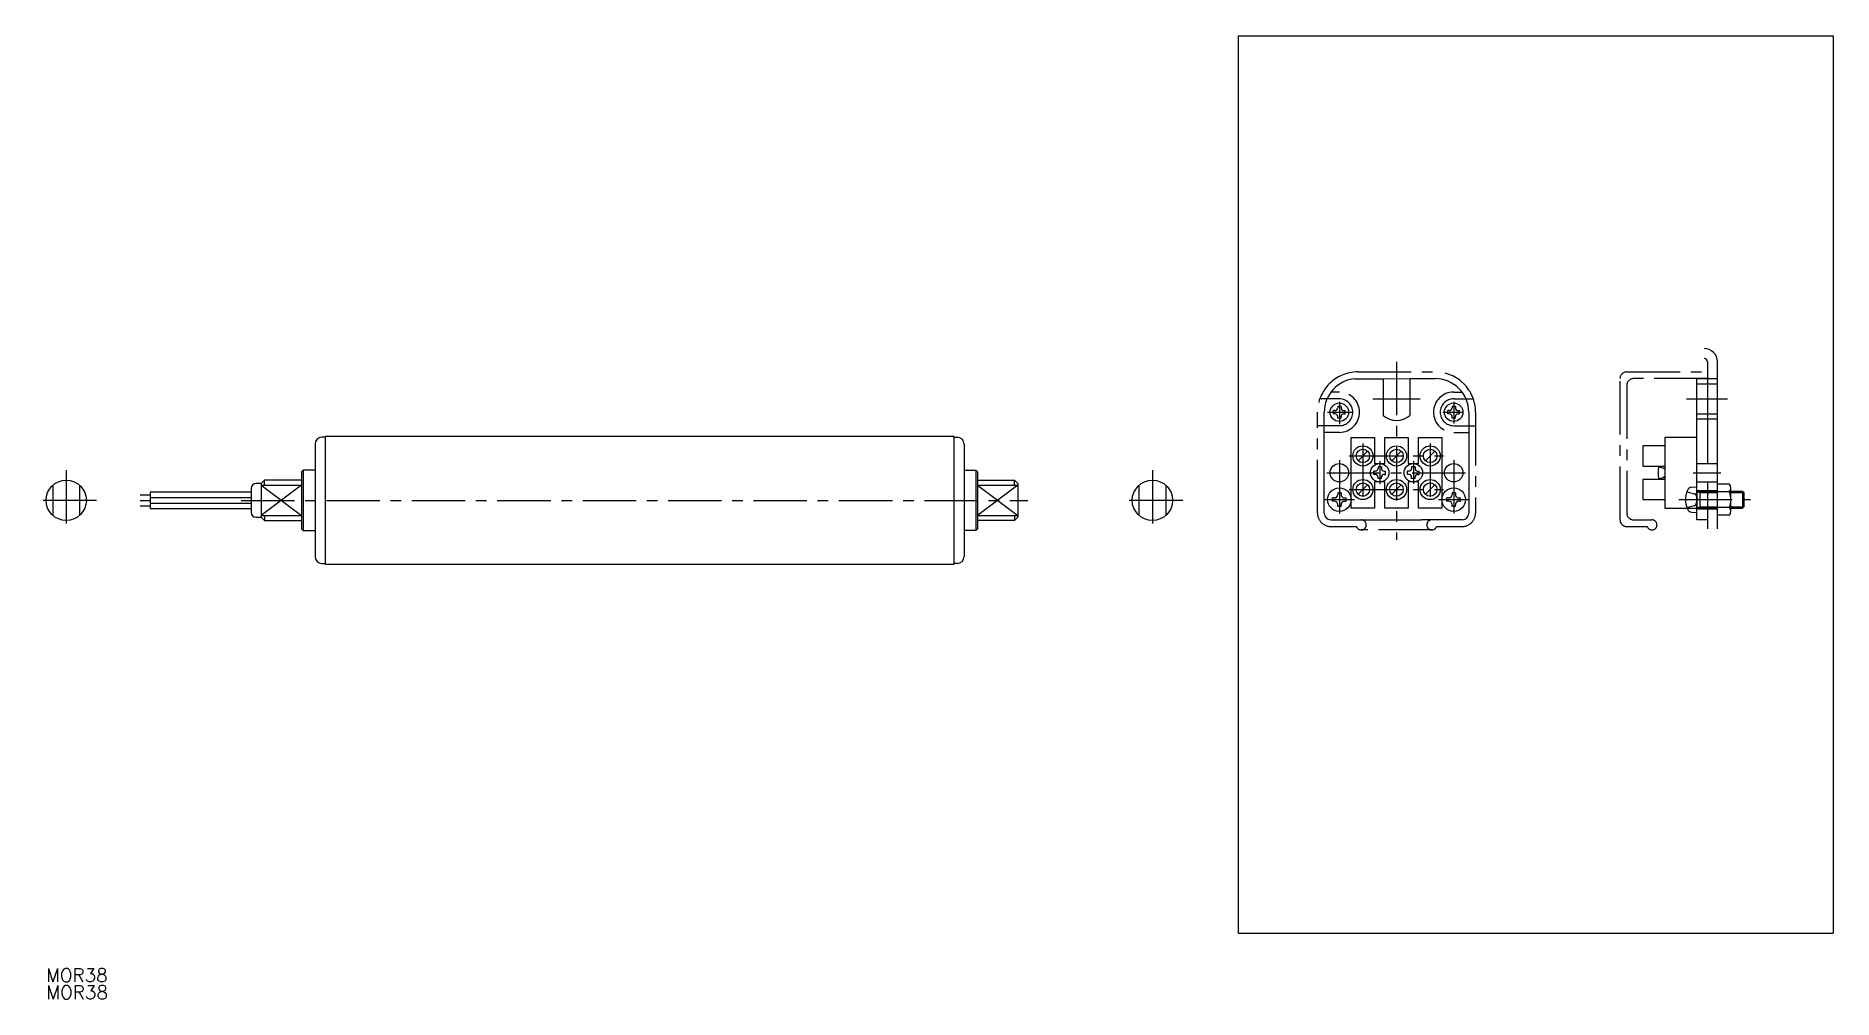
# Model space of a CAD drawing. Extents: x -3 to 531, y -10 to 277.
import ezdxf

# ---------------------------------------------------------------- set-up
doc = ezdxf.new("R2010")
doc.units = 0
doc.header["$LTSCALE"] = 0.5
doc.linetypes.add('CENTER', pattern=[50.8, 31.75, -6.35, 6.35, -6.35])
doc.linetypes.add('DASHED', pattern=[19.05, 12.7, -6.35])
for name, color, linetype in [('MSM_CENTER', 1, 'CENTER'), ('MSM_CONTINUOUS', 7, 'CONTINUOUS'), ('MSM_DASHED', 4, 'DASHED'), ('MSM_NARROW', 5, 'CONTINUOUS'), ('MSM_PART_NUMBER', 7, 'CONTINUOUS')]:
    doc.layers.add(name, color=color, linetype=linetype)
doc.styles.get("Standard").update_dxf_attribs({"font": 'txt.shx', "height": 3, "bigfont": 'bigfont.shx'})

msp = doc.modelspace()

# ---------------------------------------------------------------- linework, layer by layer
at = {"layer": 'MSM_CENTER'}
for p, q in [((390.09, 177.03), (413.09, 177.03)), ((401.59, 180.03), (401.59, 127.03)), ((470.05, 177.03), (494.05, 177.03)), ((384.59, 171.03), (382.09, 171.03)), ((397.59, 175), (405.59, 175.02)), ((418.59, 171.03), (421.09, 171.03)), ((468.05, 133.03), (468.05, 175.03)), ((470.05, 173.03), (470.05, 135.03)), ((494.05, 175.03), (472.05, 175.03)), ((384.59, 169.03), (378.78, 169.03)), ((384.59, 168.15), (384.59, 161.48)), ((394.59, 169.03), (408.59, 169.03)), ((418.59, 169.03), (424.4, 169.03)), ((418.59, 168.15), (418.59, 161.68)), ((487.85, 169.03), (500.05, 169.03)), ((378.09, 135.03), (378.09, 165.03)), ((384.59, 161.03), (378.09, 161.03)), ((381.09, 165.03), (388.46, 165.03)), ((415.35, 165.03), (421.1, 165.03)), ((418.59, 161.03), (425.09, 161.03)), ((425.09, 165.03), (425.09, 135.03)), ((384.59, 159.03), (380.09, 159.03)), ((391.59, 155.77), (391.59, 138.28)), ((411.59, 155.77), (411.59, 138.28)), ((418.59, 159.03), (423.09, 159.03)), ((384.59, 150.78), (384.59, 134.53)), ((387.52, 152.03), (415.53, 152.03)), ((396.59, 150.43), (396.59, 143.72)), ((406.59, 150.43), (406.59, 143.72)), ((418.59, 150.78), (418.59, 134.53)), ((6, 147.82), (6, 129.82)), ((329, 147.82), (329, 129.82)), ((380.84, 147.03), (422.34, 147.03)), ((489.85, 147.03), (498.05, 147.03)), ((380.09, 139.03), (389.09, 139.03)), ((387.52, 142.03), (415.53, 142.03)), ((414.09, 139.03), (423.09, 139.03)), ((485.55, 139.03), (506.85, 139.03)), ((15, 138.82), (-3, 138.82)), ((58, 138.82), (292, 138.82)), ((338, 138.82), (320, 138.82)), ((382.09, 131.03), (389.67, 131.03)), ((412.09, 130.03), (391.09, 130.03)), ((413.51, 131.03), (421.09, 131.03)), ((470.05, 131.03), (476.05, 131.03)), ((472.05, 133.03), (477.55, 133.03))]:
    msp.add_line(p, q, dxfattribs=at)
for centre, radius, start, end in [((390.09, 165.03), 12, 90, 180), ((413.09, 165.03), 12, 0, 90), ((470.05, 175.03), 2, 90, 180), ((384.59, 165.03), 6, 270, 90), ((418.59, 165.03), 6, 90, 270), ((472.05, 173.03), 2, 90, 180), ((384.59, 165.03), 4, 270, 90), ((418.59, 165.03), 4, 90, 270), ((382.09, 135.03), 4, 179.9998, 270), ((421.09, 135.03), 4, 270, 0.0002), ((472.05, 135.03), 2, 180, 270), ((391.09, 131.53), 1.5, 198.4347, 269.9997), ((391.09, 131.53), 1.5, 270, 90), ((412.09, 131.53), 1.5, 90, 270), ((412.09, 131.53), 1.5, 269.9997, 341.5653), ((470.05, 133.03), 2, 179.9996, 270), ((477.55, 131.53), 1.5, 198.4353, 89.9995)]:
    msp.add_arc(centre, radius, start, end, dxfattribs=at)
at = {"layer": 'MSM_CONTINUOUS'}
for p, q in [((354.55, 10.11), (354.55, 276.97)), ((354.55, 276.97), (531.4, 276.97)), ((531.4, 276.97), (531.4, 10.11)), ((494.05, 180.02), (494.05, 149.78)), ((497.05, 130.32), (497.05, 180.02)), ((389.21, 174.99), (397.59, 175)), ((397.59, 175), (397.59, 164.09)), ((405.59, 175.02), (408.97, 175.03)), ((405.59, 175.02), (405.59, 164.09)), ((408.97, 175.03), (413.09, 175.03)), ((490.85, 133.03), (490.85, 175.03)), ((490.85, 175.03), (494.05, 175.03)), ((385.09, 166.78), (384.09, 166.78)), ((384.09, 166.78), (384.09, 166.33)), ((385.09, 166.78), (385.09, 166.33)), ((419.09, 166.78), (418.09, 166.78)), ((418.09, 166.78), (418.09, 166.33)), ((419.09, 166.78), (419.09, 166.33)), ((380.09, 135.03), (380.09, 165.03)), ((382.84, 164.53), (382.84, 165.53)), ((383.29, 165.53), (382.84, 165.53)), ((383.29, 164.53), (382.84, 164.53)), ((384.09, 163.28), (384.09, 163.73)), ((385.09, 163.28), (384.09, 163.28)), ((385.09, 163.28), (385.09, 163.73)), ((385.89, 165.53), (386.34, 165.53)), ((385.89, 164.53), (386.34, 164.53)), ((386.34, 164.53), (386.34, 165.53)), ((416.84, 164.53), (416.84, 165.53)), ((417.29, 165.53), (416.84, 165.53)), ((417.29, 164.53), (416.84, 164.53)), ((418.09, 163.28), (418.09, 163.73)), ((419.09, 163.28), (418.09, 163.28)), ((419.09, 163.28), (419.09, 163.73)), ((419.89, 165.53), (420.34, 165.53)), ((419.89, 164.53), (420.34, 164.53)), ((420.34, 164.53), (420.34, 165.53)), ((423.09, 165.03), (423.09, 135.03)), ((80, 155.57), (80, 122.07)), ((83, 157.57), (82, 157.57)), ((270, 157.82), (83, 157.82)), ((83, 157.82), (83, 119.82)), ((270, 119.82), (270, 157.82)), ((270, 157.57), (271, 157.57)), ((273, 155.57), (273, 122.07)), ((388.09, 136.53), (388.09, 157.53)), ((388.09, 157.53), (395.09, 157.53)), ((395.09, 157.53), (395.09, 149.78)), ((398.09, 149.78), (398.09, 157.53)), ((398.09, 157.53), (405.09, 157.53)), ((405.09, 157.53), (405.09, 149.78)), ((408.09, 149.78), (408.09, 157.53)), ((408.09, 157.53), (415.09, 157.53)), ((415.09, 157.53), (415.09, 136.53)), ((481.35, 155.03), (474.85, 155.03)), ((474.85, 155.03), (474.85, 149.03)), ((490.85, 157.53), (481.35, 157.53)), ((481.35, 157.53), (481.35, 136.53)), ((393, 153.44), (390.18, 150.61)), ((395.09, 149.78), (398.09, 149.78)), ((403, 153.44), (400.18, 150.61)), ((405.09, 149.78), (408.09, 149.78)), ((413, 153.44), (410.18, 150.61)), ((490.85, 149.78), (497.05, 149.78)), ((65, 144.82), (64, 143.82)), ((76, 144.82), (65, 144.82)), ((65, 143.29), (65, 144.82)), ((76.5, 147.82), (76, 147.32)), ((76, 147.32), (76, 130.32)), ((76.5, 147.82), (76.5, 129.82)), ((80, 147.82), (76.5, 147.82)), ((273, 147.82), (276.5, 147.82)), ((276.5, 147.82), (277, 147.32)), ((276.5, 147.82), (276.5, 129.82)), ((277, 147.32), (277, 130.32)), ((277, 144.82), (288, 144.82)), ((288, 144.82), (289, 143.82)), ((288, 143.29), (288, 144.82)), ((395.29, 147.53), (394.84, 147.53)), ((394.84, 146.53), (394.84, 147.53)), ((395.29, 146.53), (394.84, 146.53)), ((397.09, 148.78), (396.09, 148.78)), ((396.09, 148.78), (396.09, 148.33)), ((396.09, 145.28), (396.09, 145.73)), ((397.09, 145.28), (396.09, 145.28)), ((397.09, 148.78), (397.09, 148.33)), ((397.09, 145.28), (397.09, 145.73)), ((397.89, 147.53), (398.34, 147.53)), ((397.89, 146.53), (398.34, 146.53)), ((398.34, 146.53), (398.34, 147.53)), ((404.84, 146.53), (404.84, 147.53)), ((405.29, 147.53), (404.84, 147.53)), ((405.29, 146.53), (404.84, 146.53)), ((407.09, 148.78), (406.09, 148.78)), ((406.09, 148.78), (406.09, 148.33)), ((406.09, 145.28), (406.09, 145.73)), ((407.09, 145.28), (406.09, 145.28)), ((407.09, 148.78), (407.09, 148.33)), ((407.09, 145.28), (407.09, 145.73)), ((407.89, 147.53), (408.34, 147.53)), ((407.89, 146.53), (408.34, 146.53)), ((408.34, 146.53), (408.34, 147.53)), ((474.85, 149.03), (481.35, 149.03)), ((481.35, 145.03), (474.85, 145.03)), ((474.85, 145.03), (474.85, 139.03)), ((2, 143.29), (2, 134.35)), ((10, 143.29), (10, 134.35)), ((28, 140.42), (31, 140.42)), ((61, 141.22), (31, 141.22)), ((31, 141.22), (31, 136.42)), ((31, 139.62), (61, 139.62)), ((61, 142.32), (61, 135.32)), ((64, 143.82), (62.5, 143.82)), ((64, 143.82), (64, 133.82)), ((64, 143.29), (76, 143.29)), ((277, 143.29), (289, 143.29)), ((289, 143.82), (289, 133.82)), ((325, 143.29), (325, 134.35)), ((333, 143.29), (333, 134.35)), ((382.54, 138.53), (382.54, 139.53)), ((383.09, 139.53), (382.54, 139.53)), ((385.09, 141.08), (384.09, 141.08)), ((384.09, 141.08), (384.09, 140.53)), ((385.09, 141.08), (385.09, 140.53)), ((386.09, 139.53), (386.64, 139.53)), ((386.64, 138.53), (386.64, 139.53)), ((390.18, 140.61), (393, 143.44)), ((398.09, 144.28), (395.09, 144.28)), ((395.09, 144.28), (395.09, 136.53)), ((398.09, 136.53), (398.09, 144.28)), ((403, 143.44), (400.18, 140.61)), ((408.09, 144.28), (405.09, 144.28)), ((405.09, 144.28), (405.09, 136.53)), ((408.09, 136.53), (408.09, 144.28)), ((413, 143.44), (410.18, 140.61)), ((417.09, 139.53), (416.54, 139.53)), ((416.54, 138.53), (416.54, 139.53)), ((419.09, 141.08), (418.09, 141.08)), ((418.09, 141.08), (418.09, 140.53)), ((419.09, 141.08), (419.09, 140.53)), ((420.09, 139.53), (420.64, 139.53)), ((420.64, 138.53), (420.64, 139.53)), ((474.85, 139.03), (481.35, 139.03)), ((489.39, 142.75), (490.85, 142.88)), ((490.85, 144.28), (497.05, 144.28)), ((490.85, 141.78), (497.05, 141.78)), ((490.85, 141.05), (490.85, 137)), ((491.05, 141.33), (491.85, 141.53)), ((491.85, 136.53), (491.85, 141.53)), ((491.85, 141.53), (497.05, 141.53)), ((494.05, 144.28), (494.05, 130.32)), ((500.63, 143.65), (497.05, 143.65)), ((500.63, 141.34), (497.05, 141.34)), ((501.05, 135.56), (501.05, 142.49)), ((501.05, 141.53), (504.45, 141.53)), ((504.85, 141.13), (504.45, 141.53)), ((504.45, 141.53), (504.45, 136.53)), ((504.85, 141.13), (504.85, 136.93)), ((28, 138.82), (31, 138.82)), ((28, 137.22), (31, 137.22)), ((31, 138.02), (61, 138.02)), ((31, 136.42), (61, 136.42)), ((62.5, 133.82), (64, 133.82)), ((64, 134.35), (76, 134.35)), ((64, 133.82), (65, 132.82)), ((65, 134.35), (65, 132.82)), ((277, 134.35), (289, 134.35)), ((288, 134.35), (288, 132.82)), ((289, 133.82), (288, 132.82)), ((383.09, 138.53), (382.54, 138.53)), ((384.09, 136.98), (384.09, 137.53)), ((385.09, 136.98), (384.09, 136.98)), ((385.09, 136.98), (385.09, 137.53)), ((386.09, 138.53), (386.64, 138.53)), ((395.09, 136.53), (388.09, 136.53)), ((405.09, 136.53), (398.09, 136.53)), ((415.09, 136.53), (408.09, 136.53)), ((417.09, 138.53), (416.54, 138.53)), ((418.09, 136.98), (418.09, 137.53)), ((419.09, 136.98), (418.09, 136.98)), ((419.09, 136.98), (419.09, 137.53)), ((420.09, 138.53), (420.64, 138.53)), ((481.35, 136.53), (490.85, 136.53)), ((489.39, 135.3), (490.85, 135.18)), ((490.85, 136.28), (497.05, 136.28)), ((491.05, 136.73), (491.85, 136.53)), ((491.85, 136.53), (497.05, 136.53)), ((500.63, 136.72), (497.05, 136.72)), ((500.63, 134.41), (497.05, 134.41)), ((501.05, 136.53), (504.45, 136.53)), ((504.85, 136.93), (504.45, 136.53)), ((65, 132.82), (76, 132.82)), ((76, 130.32), (76.5, 129.82)), ((76.5, 129.82), (80, 129.82)), ((276.5, 129.82), (273, 129.82)), ((277, 130.32), (276.5, 129.82)), ((288, 132.82), (277, 132.82)), ((382.09, 133.03), (408.97, 133.03)), ((421.09, 133.03), (408.97, 133.03)), ((494.05, 133.03), (490.85, 133.03)), ((82, 120.07), (83, 120.07)), ((83, 119.82), (270, 119.82)), ((271, 120.07), (270, 120.07)), ((354.55, 10.11), (531.4, 10.11))]:
    msp.add_line(p, q, dxfattribs=at)
for centre, radius in [((384.59, 165.03), 2.75), ((418.59, 165.03), 2.75), ((391.59, 152.03), 3), ((401.59, 152.03), 3), ((411.59, 152.03), 3), ((384.59, 147.03), 2.75), ((391.59, 152.03), 2), ((396.59, 147.03), 2.75), ((401.59, 152.03), 2), ((406.59, 147.03), 2.75), ((411.59, 152.03), 2), ((418.59, 147.03), 2.75), ((6, 138.82), 6), ((329, 138.82), 6), ((391.59, 142.03), 3), ((401.59, 142.03), 3), ((411.59, 142.03), 3), ((384.59, 139.03), 3.5), ((391.59, 142.03), 2), ((401.59, 142.03), 2), ((411.59, 142.03), 2), ((418.59, 139.03), 3.5)]:
    msp.add_circle(centre, radius, dxfattribs=at)
for centre, radius, start, end in [((493.05, 180.02), 4, 0, 90), ((493.05, 180.02), 1, 0, 90), ((390.09, 165.03), 10, 95.0698, 180.0002), ((413.09, 165.03), 10, 0, 90), ((383.29, 166.33), 0.8, 270.0009, 0.0013), ((385.89, 166.33), 0.8, 179.9987, 269.9991), ((417.29, 166.33), 0.8, 270.0009, 0.0013), ((419.89, 166.33), 0.8, 179.9987, 269.9991), ((383.29, 163.73), 0.8, 359.9987, 89.9991), ((385.89, 163.73), 0.8, 90.0009, 180.0013), ((401.59, 168.7), 6.1, 229.0244, 310.9756), ((417.29, 163.73), 0.8, 359.9987, 89.9991), ((419.89, 163.73), 0.8, 90.0009, 180.0013), ((82, 155.57), 2, 90, 180), ((271, 155.57), 2, 0, 90), ((395.29, 148.33), 0.8, 270.0009, 0.0013), ((395.29, 145.73), 0.8, 359.9987, 89.9991), ((397.89, 148.33), 0.8, 179.9987, 269.9991), ((397.89, 145.73), 0.8, 90.0009, 180.0013), ((405.29, 148.33), 0.8, 270.0009, 0.0013), ((405.29, 145.73), 0.8, 359.9987, 89.9991), ((407.89, 148.33), 0.8, 179.9987, 269.9991), ((407.89, 145.73), 0.8, 90.0009, 180.0013), ((486.35, 147.03), 7, 163.7434, 180.0001), ((486.35, 147.03), 7, 179.9996, 196.2566), ((62.5, 142.32), 1.5, 90, 180), ((383.09, 140.53), 1, 270, 0), ((386.09, 140.53), 1, 180, 270), ((417.09, 140.53), 1, 270, 0), ((420.09, 140.53), 1, 180, 270), ((495.25, 139.03), 7.71, 160.6324, 199.3676), ((489.53, 141.15), 1.6, 95.0001, 164.5065), ((491.05, 141.53), 0.2, 180.0009, 269.9991), ((499.23, 142.49), 1.81, 320.4624, 39.5376), ((494.41, 139.03), 6.63, 339.6249, 20.3751), ((62.5, 135.32), 1.5, 180, 270), ((382.09, 135.03), 2, 180, 270), ((383.09, 137.53), 1, 0, 90), ((386.09, 137.53), 1, 90, 180), ((417.09, 137.53), 1, 0, 90), ((420.09, 137.53), 1, 90, 180), ((421.09, 135.03), 2, 270, 0), ((489.53, 136.9), 1.6, 195.4935, 264.9999), ((491.05, 136.53), 0.2, 90.0009, 179.9991), ((499.23, 135.56), 1.81, 320.4624, 39.5376), ((82, 122.07), 2, 180, 270), ((271, 122.07), 2, 270, 0)]:
    msp.add_arc(centre, radius, start, end, dxfattribs=at)
at = {"layer": 'MSM_DASHED'}
for p, q in [((490.85, 175.02), (497.05, 175.02)), ((490.85, 173.49), (497.05, 173.49)), ((490.85, 164.54), (497.05, 164.54)), ((490.85, 163.02), (497.05, 163.02)), ((479.57, 148.78), (480.95, 148.41)), ((479.57, 145.28), (480.95, 145.65)), ((487.92, 141.39), (490.23, 140.77)), ((490.73, 140.28), (490.98, 139.34)), ((487.92, 136.66), (490.23, 137.28)), ((490.73, 137.78), (490.98, 138.72))]:
    msp.add_line(p, q, dxfattribs=at)
for centre, radius, start, end in [((480.82, 147.92), 0.5, 15.0092, 74.9908), ((480.82, 146.13), 0.5, 285.0092, 344.9908), ((490.05, 140.1), 0.7, 15.0024, 75.0011), ((489.82, 139.03), 1.2, 345.0003, 14.9997), ((490.05, 137.96), 0.7, 284.9989, 344.9976)]:
    msp.add_arc(centre, radius, start, end, dxfattribs=at)
at = {"layer": 'MSM_NARROW'}
for p, q in [((64, 143.29), (76, 134.35)), ((76, 143.29), (64, 134.35)), ((277, 143.29), (289, 134.35)), ((289, 143.29), (277, 134.35)), ((491.05, 141.33), (491.85, 141.13)), ((491.85, 141.13), (497.05, 141.13)), ((501.05, 141.13), (504.85, 141.13)), ((491.05, 136.73), (491.85, 136.93)), ((491.85, 136.93), (497.05, 136.93)), ((501.05, 136.93), (504.85, 136.93))]:
    msp.add_line(p, q, dxfattribs=at)

# ---------------------------------------------------------------- texts
at = {"layer": 'MSM_PART_NUMBER'}
for p in [(0, -4.43), (0.08, -9.53)]:
    msp.add_text('MOR38', height=4, dxfattribs=at).set_placement(p)

doc.saveas('drawing.dxf')
